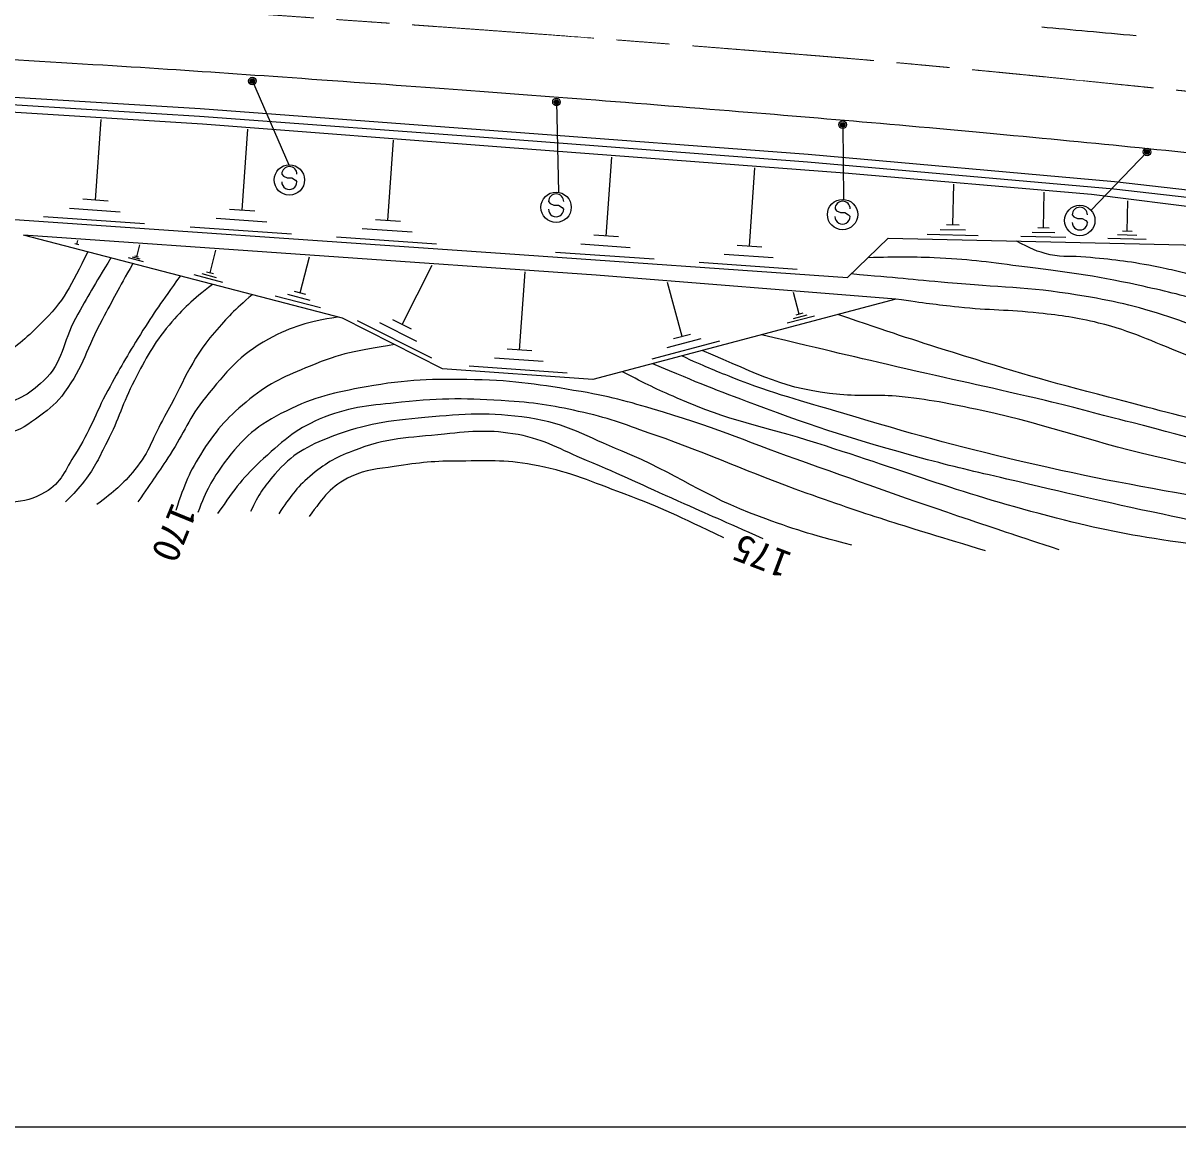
# Model space of a CAD drawing. Units: millimetres, scale not verified. Extents: x 40000 to 680000, y 20000 to 380000.
# Drawn here: x 285202 to 361258, y 205000 to 277657 of the extents above; entities that cross this region are included whole.
import ezdxf
from ezdxf.enums import TextEntityAlignment as Align

# ---------------------------------------------------------------- set-up
doc = ezdxf.new("R2010")
doc.units = ezdxf.units.MM
doc.header["$LTSCALE"] = 1000
doc.header["$PDMODE"] = 32
doc.header["$PDSIZE"] = 500
doc.linetypes.add('CHAIN', pattern=[18.5, 12, -1.5, 3.5, -1.5])
for name, color, linetype, lineweight in [('M-BGD', 7, 'Continuous', 25), ('M-BMK', 2, 'CHAIN', 13), ('M-STR-STRC', 7, 'Continuous', 25), ('M-TTL-BAND', 7, 'Continuous', 25)]:
    doc.layers.add(name, color=color, linetype=linetype, lineweight=lineweight)
doc.styles.add('ＭＳ ゴシック', font='')
doc.styles.get('ＭＳ ゴシック').set_extended_font_data('MS Gothic')

msp = doc.modelspace()

# ---------------------------------------------------------------- linework, layer by layer
at = {"layer": 'M-BGD'}
for p, q in [((289968, 266000), (290336, 271322)), ((299637, 265338), (300006, 270678)), ((309231, 264660), (309595, 269941)), ((323601, 263639), (323967, 268842)), ((333042, 262964), (333405, 268123)), ((346442, 264370), (346502, 267051)), ((352407, 264162), (352460, 266536)), ((291585, 265220), (288259, 265450)), ((290800, 265943), (289137, 266058)), ((357924, 263950), (357969, 265965)), ((293202, 264440), (286551, 264900)), ((301260, 264555), (297922, 264785)), ((300472, 265280), (298803, 265395)), ((310056, 264603), (308405, 264717)), ((302883, 263772), (296207, 264233)), ((310835, 263886), (307535, 264114)), ((347273, 264017), (345597, 264054)), ((346861, 264361), (346024, 264380)), ((352778, 264153), (352036, 264170)), ((358239, 263943), (357609, 263957)), ((288748, 263090), (288814, 263346)), ((312440, 263112), (305839, 263568)), ((324414, 263582), (322788, 263697)), ((348103, 263663), (344752, 263737)), ((353878, 263535), (350911, 263601)), ((353143, 263848), (351659, 263881)), ((359173, 263418), (356653, 263474)), ((358548, 263684), (357289, 263712)), ((288876, 263056), (288620, 263123)), ((292685, 262274), (292890, 263061)), ((297513, 261208), (297904, 262710)), ((326761, 262110), (320257, 262568)), ((325181, 262875), (321929, 263104)), ((334609, 262205), (331384, 262432)), ((333848, 262907), (332236, 263020)), ((293126, 261950), (292142, 262206)), ((292905, 262112), (292414, 262240)), ((292808, 262242), (292562, 262306)), ((303451, 259897), (304071, 262279)), ((310162, 257808), (312136, 261721)), ((336176, 261447), (329726, 261901)), ((298354, 260588), (296476, 261077)), ((297933, 260898), (296994, 261143)), ((297747, 261147), (297278, 261269)), ((317897, 256133), (318263, 261285)), ((328598, 257017), (327650, 260590)), ((304784, 258914), (301807, 259689)), ((304117, 259405), (302629, 259793)), ((303823, 259800), (303078, 259994)), ((336323, 258496), (335941, 259932)), ((312115, 255596), (307223, 258064)), ((311139, 256702), (308693, 257936)), ((310774, 257500), (309551, 258117)), ((337316, 258375), (335520, 257898)), ((336819, 258435), (335921, 258197)), ((336547, 258555), (336098, 258436)), ((329157, 257165), (328040, 256869)), ((331069, 256716), (326602, 255531)), ((329833, 256867), (327600, 256274)), ((319461, 255375), (316241, 255604)), ((318702, 256076), (317092, 256190)), ((321025, 254616), (314585, 255074))]:
    msp.add_line(p, q, dxfattribs=at)
for points in [[(412999, 261312), (386871, 263799), (366850, 265599), (357030, 266725), (336858, 268512), (317048, 270011), (296826, 271513), (276973, 272736), (267546, 273290)], [(413045, 261801), (386917, 264288), (366900, 266088), (357080, 267214), (336899, 269001), (317084, 270501), (296859, 272004), (277002, 273227), (267574, 273781)], [(363223, 265407), (355566, 266367), (339290, 267775), (316976, 269474), (297019, 271008), (276977, 272249), (267502, 272797)], [(270084, 266055), (282098, 264907), (316943, 262500), (339499, 260912), (342173, 263494), (362618, 263042)], [(342690, 259491), (322736, 254194), (312832, 254898), (306235, 258226), (285233, 263695)], [(342690, 259491), (322938, 261058), (285233, 263695)]]:
    msp.add_lwpolyline(points, dxfattribs=at)
for points, knots in [([(477995, 265092), (472765, 264263), (471325, 264023), (467020, 263579), (463108, 263176), (460908, 263028), (456980, 262837), (453084, 262648), (450897, 262604), (446996, 262588), (443085, 262571), (440894, 262649), (436985, 262755), (433085, 262861), (430900, 262920), (427004, 263130), (423091, 263341), (420901, 263510), (416995, 263834), (413073, 264158), (410884, 264432), (406964, 264790), (403058, 265146), (400866, 265309), (396960, 265662), (393066, 266014), (390887, 266228), (386996, 266608), (379171, 267372), (374793, 267845), (366969, 268617), (359170, 269386), (354805, 269853), (347001, 270563), (339190, 271274), (334811, 271630), (326993, 272254), (319185, 272878), (314809, 273204), (306996, 273758), (299191, 274311), (294819, 274627), (287008, 275088), (279198, 275548), (274819, 275740), (267005, 276115), (259193, 276491), (254815, 276656), (247000, 276982), (243094, 277146), (240907, 277260), (237000, 277385), (233102, 277510), (230917, 277503), (227017, 277533), (225124, 277547), (224526, 277553), (222170, 277557)], [0, 0, 0, 0, 1, 1, 1, 2, 2, 2, 3, 3, 3, 4, 4, 4, 5, 5, 5, 6, 6, 6, 7, 7, 7, 8, 8, 8, 9, 9, 9, 10, 10, 10, 11, 11, 11, 12, 12, 12, 13, 13, 13, 14, 14, 14, 15, 15, 15, 16, 16, 16, 17, 17, 17, 18, 18, 18, 19, 19, 19, 19]), ([(289464, 262593), (288311, 260356), (287939, 259376), (286336, 257833), (285323, 256858), (284743, 256261), (283480, 255642), (281837, 254838), (280690, 254767), (278863, 254860), (277312, 254939), (276605, 255753), (275224, 256464), (272561, 257835), (271228, 258888), (268651, 260416), (266017, 261977), (264669, 263100), (261882, 264367), (260183, 265141), (259135, 265338), (257357, 265906), (255556, 266481), (254962, 266651), (252721, 267291)], [0, 0, 0, 0, 1, 1, 1, 2, 2, 2, 3, 3, 3, 4, 4, 4, 5, 5, 5, 6, 6, 6, 7, 7, 7, 8, 8, 8, 8]), ([(290977, 262199), (289833, 260305), (289523, 259792), (288657, 258212), (287791, 256629), (287852, 255347), (286545, 254103), (285537, 253145), (284757, 252774), (283417, 252401), (282554, 252160), (282002, 252219), (281122, 252389), (279485, 252704), (278661, 253257), (277169, 254000), (274889, 255136), (273690, 255919), (271459, 257148), (268016, 259044), (266150, 260225), (262643, 262000), (260357, 263156), (259068, 263797), (256696, 264764), (255001, 265456), (254010, 265751), (252235, 266199), (251001, 266511), (250300, 266805), (249027, 266773), (247552, 266736), (246777, 266268), (245375, 265808), (242519, 264871), (241013, 264082), (238254, 262886), (234962, 261460), (233222, 260426), (229907, 259052), (227826, 258189), (226727, 257410), (224508, 257018), (223093, 256768), (222249, 256772), (220830, 257000), (218942, 257304), (217995, 258005), (216361, 259000), (215201, 259706), (214660, 260281), (213718, 261261), (212678, 262342), (212358, 262851), (211392, 264318)], [0, 0, 0, 0, 1, 1, 1, 2, 2, 2, 3, 3, 3, 4, 4, 4, 5, 5, 5, 6, 6, 6, 7, 7, 7, 8, 8, 8, 9, 9, 9, 10, 10, 10, 11, 11, 11, 12, 12, 12, 13, 13, 13, 14, 14, 14, 15, 15, 15, 16, 16, 16, 17, 17, 17, 18, 18, 18, 18]), ([(362916, 260880), (361384, 261295), (360935, 261401), (359649, 261655), (357924, 261995), (356938, 262084), (355188, 262254), (354274, 262343), (353737, 262207), (352841, 262411), (351932, 262618), (351566, 262813), (350628, 263307)], [0, 0, 0, 0, 1, 1, 1, 2, 2, 2, 3, 3, 3, 4, 4, 4, 4]), ([(292423, 261823), (291431, 260043), (291177, 259579), (290401, 258129), (289412, 256279), (289167, 255055), (287937, 253356), (287417, 252638), (287004, 252321), (286293, 251791), (285531, 251223), (285071, 250851), (284141, 250656), (282959, 250408), (282219, 250466), (281050, 250773), (279727, 251122), (279077, 251592), (277842, 252182), (276164, 252983), (275279, 253541), (273616, 254373), (272247, 255058), (271449, 255379), (270095, 256095)], [0, 0, 0, 0, 1, 1, 1, 2, 2, 2, 3, 3, 3, 4, 4, 4, 5, 5, 5, 6, 6, 6, 7, 7, 7, 8, 8, 8, 8]), ([(363426, 259210), (361168, 259842), (360517, 259994), (358633, 260408), (355599, 261075), (353862, 261269), (350781, 261660), (348608, 261936), (347388, 262122), (345199, 262208), (343499, 262275), (342902, 262273), (340842, 262209)], [0, 0, 0, 0, 1, 1, 1, 2, 2, 2, 3, 3, 3, 4, 4, 4, 4]), ([(295545, 261010), (294254, 259202), (293890, 258700), (292924, 257158), (292043, 255750), (291577, 254941), (290786, 253480), (289913, 251870), (289642, 250844), (288647, 249307), (287964, 248253), (287750, 247407), (286664, 246777), (285856, 246308), (285347, 246197), (284369, 246098)], [0, 0, 0, 0, 1, 1, 1, 2, 2, 2, 3, 3, 3, 4, 4, 4, 5, 5, 5, 5]), ([(412835, 245462), (408634, 246858), (407421, 247236), (403888, 248149), (399681, 249236), (397242, 249491), (392985, 250366), (390488, 250879), (389121, 251351), (386595, 251696), (383525, 252115), (381759, 251939), (378691, 252374), (375779, 252788), (374111, 252966), (371309, 253861), (368848, 254648), (367595, 255430), (365211, 256428), (363437, 257171), (362495, 257726), (360667, 258322), (358367, 259071), (357029, 259364), (354642, 259756), (351339, 260299), (349444, 260256), (346112, 260565), (343625, 260796), (342845, 260867), (339743, 261147)], [0, 0, 0, 0, 1, 1, 1, 2, 2, 2, 3, 3, 3, 4, 4, 4, 5, 5, 5, 6, 6, 6, 7, 7, 7, 8, 8, 8, 9, 9, 9, 10, 10, 10, 10]), ([(297669, 260457), (296293, 259357), (295809, 258950), (294829, 257784), (293744, 256495), (293317, 255623), (292533, 254132), (291729, 252602), (291531, 251623), (290733, 250089), (290201, 249064), (289960, 248441), (289247, 247533), (288796, 246960), (288608, 246744), (287995, 246151)], [0, 0, 0, 0, 1, 1, 1, 2, 2, 2, 3, 3, 3, 4, 4, 4, 5, 5, 5, 5]), ([(300291, 259774), (299080, 258742), (298700, 258328), (297802, 257289), (296160, 255387), (295768, 253937), (294516, 251759), (293736, 250402), (293557, 249469), (292559, 248263), (291713, 247241), (291263, 246870), (290055, 245968)], [0, 0, 0, 0, 1, 1, 1, 2, 2, 2, 3, 3, 3, 4, 4, 4, 4]), ([(411570, 243907), (408551, 245222), (407576, 245557), (404945, 246411), (400360, 247898), (397614, 248103), (392868, 248941), (389174, 249593), (387097, 249927), (383373, 250376), (379943, 250789), (377940, 250403), (374557, 251106), (371427, 251756), (369716, 252360), (366732, 253506), (364676, 254295), (363662, 255058), (361619, 255879), (359466, 256746), (358287, 257346), (356037, 257914), (354525, 258296), (353648, 258394), (352098, 258566), (350047, 258794), (348882, 258738), (346830, 258957), (345208, 259130), (344669, 259201), (342690, 259491)], [0, 0, 0, 0, 1, 1, 1, 2, 2, 2, 3, 3, 3, 4, 4, 4, 5, 5, 5, 6, 6, 6, 7, 7, 7, 8, 8, 8, 9, 9, 9, 10, 10, 10, 10]), ([(305912, 258310), (303886, 257951), (302999, 257740), (301358, 256847), (299421, 255792), (298615, 254715), (297211, 253013), (296112, 251681), (295826, 250701), (294881, 249257), (294075, 248026), (293800, 247627), (292759, 246144)], [0, 0, 0, 0, 1, 1, 1, 2, 2, 2, 3, 3, 3, 4, 4, 4, 4]), ([(430468, 238125), (427020, 238114), (425069, 238224), (421665, 238771), (417531, 239434), (415306, 240274), (411277, 241412), (408933, 242074), (407696, 242694), (405349, 243348), (401193, 244507), (398819, 244987), (394609, 245931), (389792, 247010), (387106, 247715), (382226, 248454), (377961, 249101), (375509, 248997), (371251, 249687), (365493, 250620), (362344, 251573), (356696, 253032), (352678, 254070), (350445, 254726), (346484, 255967), (343496, 256902), (342523, 257223), (338872, 258477)], [0, 0, 0, 0, 1, 1, 1, 2, 2, 2, 3, 3, 3, 4, 4, 4, 5, 5, 5, 6, 6, 6, 7, 7, 7, 8, 8, 8, 9, 9, 9, 9]), ([(408575, 240090), (405305, 241407), (404296, 241809), (401454, 242594), (398540, 243401), (396816, 243466), (393864, 244120), (390730, 244815), (389000, 245312), (385882, 246077), (383330, 246703), (381939, 247241), (379348, 247681), (375411, 248349), (373114, 248040), (369175, 248698), (364832, 249424), (362494, 250299), (358220, 251359), (356000, 251909), (354771, 252274), (352547, 252806), (348995, 253656), (346988, 254057), (343430, 254880), (339679, 255748), (338499, 256030), (333834, 257140)], [0, 0, 0, 0, 1, 1, 1, 2, 2, 2, 3, 3, 3, 4, 4, 4, 5, 5, 5, 6, 6, 6, 7, 7, 7, 8, 8, 8, 9, 9, 9, 9]), ([(309672, 256492), (307111, 256058), (306171, 255953), (304102, 255083), (302476, 254399), (301505, 254032), (300137, 252918), (298741, 251780), (298018, 251014), (297042, 249501), (296127, 248083), (295874, 247389), (295251, 245571)], [0, 0, 0, 0, 1, 1, 1, 2, 2, 2, 3, 3, 3, 4, 4, 4, 4]), ([(405656, 237593), (402606, 238991), (401707, 239495), (399030, 240306), (397739, 240697), (397017, 240939), (395691, 241192), (392954, 241716), (391374, 241718), (388623, 242158), (385506, 242655), (383783, 243067), (380667, 243566), (377840, 244019), (376243, 244188), (373416, 244636), (369650, 245232), (367540, 245562), (363791, 246253), (358754, 247181), (355916, 247635), (350931, 248809), (346329, 249893), (343773, 250603), (339246, 251965), (336376, 252829), (334726, 253205), (331942, 254313), (330616, 254840), (330153, 255020), (328581, 255746)], [0, 0, 0, 0, 1, 1, 1, 2, 2, 2, 3, 3, 3, 4, 4, 4, 5, 5, 5, 6, 6, 6, 7, 7, 7, 8, 8, 8, 9, 9, 9, 10, 10, 10, 10]), ([(406673, 238457), (404361, 239650), (403579, 240044), (401469, 240726), (399270, 241437), (397922, 241384), (395678, 241939), (392039, 242839), (390082, 243652), (386445, 244561), (382667, 245504), (380566, 246191), (376702, 246673), (374469, 246952), (373186, 246765), (370951, 247026), (366845, 247505), (364579, 248047), (360543, 248943), (355730, 250011), (353153, 251104), (348336, 252151), (346156, 252625), (344922, 252874), (342702, 253090), (341256, 253231), (340431, 253070), (338985, 253207), (335289, 253558), (333866, 254452), (329933, 256105)], [0, 0, 0, 0, 1, 1, 1, 2, 2, 2, 3, 3, 3, 4, 4, 4, 5, 5, 5, 6, 6, 6, 7, 7, 7, 8, 8, 8, 9, 9, 9, 10, 10, 10, 10]), ([(405333, 235620), (403585, 236782), (403051, 237133), (401498, 237942), (399900, 238775), (398980, 239215), (397273, 239794), (394765, 240644), (393253, 240757), (390647, 241228), (386574, 241966), (384274, 242290), (380162, 242767), (377510, 243075), (376014, 243142), (373354, 243367), (371347, 243537), (370210, 243512), (368215, 243785), (365079, 244213), (363358, 244676), (360260, 245324), (356231, 246166), (353990, 246709), (349982, 247645), (347785, 248158), (346551, 248434), (344374, 249027), (340028, 250212), (337613, 250973), (333393, 252549), (330745, 253538), (329849, 253884), (326675, 255239)], [0, 0, 0, 0, 1, 1, 1, 2, 2, 2, 3, 3, 3, 4, 4, 4, 5, 5, 5, 6, 6, 6, 7, 7, 7, 8, 8, 8, 9, 9, 9, 10, 10, 10, 11, 11, 11, 11]), ([(353436, 242992), (350571, 243927), (349840, 244174), (347541, 244949), (343327, 246369), (340988, 247228), (336794, 248705), (333113, 250000), (331116, 250922), (327378, 252043), (325285, 252671), (324106, 253034), (321952, 253400), (319233, 253861), (317693, 254122), (314936, 254182), (312139, 254244), (310542, 254210), (307789, 253713), (305673, 253331), (304448, 253072), (302520, 252122), (300658, 251204), (299674, 250381), (298450, 248705), (297599, 247537), (297291, 246948), (296703, 245444)], [0, 0, 0, 0, 1, 1, 1, 2, 2, 2, 3, 3, 3, 4, 4, 4, 5, 5, 5, 6, 6, 6, 7, 7, 7, 8, 8, 8, 9, 9, 9, 9]), ([(403979, 235431), (401846, 236588), (401144, 236933), (399232, 237674), (396849, 238597), (395419, 238864), (392919, 239395), (389531, 240115), (387577, 240215), (384155, 240752), (381492, 241170), (380005, 241436), (377339, 241839), (374867, 242212), (373484, 242444), (371000, 242725), (368968, 242956), (367822, 243003), (365783, 243169), (363817, 243328), (362699, 243267), (360749, 243560), (357799, 244004), (356154, 244336), (353263, 245073), (347005, 246669), (343637, 248047), (337482, 250003), (333880, 251147), (331728, 251441), (328274, 252976), (326852, 253608), (326326, 253828), (324689, 254712)], [0, 0, 0, 0, 1, 1, 1, 2, 2, 2, 3, 3, 3, 4, 4, 4, 5, 5, 5, 6, 6, 6, 7, 7, 7, 8, 8, 8, 9, 9, 9, 10, 10, 10, 11, 11, 11, 11]), ([(348591, 242917), (342896, 244645), (341343, 245099), (336774, 246726), (332828, 248130), (330712, 249174), (326758, 250560), (324973, 251185), (323986, 251604), (322141, 252021), (320231, 252452), (319140, 252653), (317185, 252777), (314430, 252952), (312861, 252999), (310117, 252699), (308104, 252479), (306914, 252448), (305030, 251708), (303276, 251018), (302433, 250264), (301039, 248995), (299676, 247753), (299223, 247110), (298014, 245369)], [0, 0, 0, 0, 1, 1, 1, 2, 2, 2, 3, 3, 3, 4, 4, 4, 5, 5, 5, 6, 6, 6, 7, 7, 7, 8, 8, 8, 8]), ([(339784, 243292), (336912, 244037), (336042, 244323), (333706, 245170), (330026, 246506), (328281, 247999), (324655, 249474), (322300, 250432), (321040, 251292), (318525, 251665), (315875, 252059), (314334, 251934), (311665, 251691), (309232, 251470), (307820, 251307), (305536, 250439), (303892, 249815), (302934, 249287), (301779, 247961), (301029, 247100), (300735, 246650), (300188, 245509)], [0, 0, 0, 0, 1, 1, 1, 2, 2, 2, 3, 3, 3, 4, 4, 4, 5, 5, 5, 6, 6, 6, 7, 7, 7, 7]), ([(333952, 243716), (331223, 244917), (330539, 245218), (328353, 246185), (325994, 247228), (324705, 247887), (322318, 248863), (320572, 249578), (319654, 250228), (317797, 250568), (315940, 250907), (314841, 250796), (312963, 250602), (310566, 250355), (309139, 250366), (306894, 249489), (305708, 249026), (305060, 248650), (304094, 247820), (303143, 247003), (302827, 246531), (302042, 245351)], [0, 0, 0, 0, 1, 1, 1, 2, 2, 2, 3, 3, 3, 4, 4, 4, 5, 5, 5, 6, 6, 6, 7, 7, 7, 7]), ([(331351, 243771), (328288, 245237), (327406, 245683), (324778, 246666), (322599, 247481), (321396, 248050), (319118, 248518), (317158, 248921), (316006, 248830), (314005, 248831), (312298, 248832), (311336, 248733), (309649, 248466), (308524, 248288), (307839, 248296), (306806, 247814), (305454, 247183), (305004, 246459), (304041, 245179)], [0, 0, 0, 0, 1, 1, 1, 2, 2, 2, 3, 3, 3, 4, 4, 4, 5, 5, 5, 6, 6, 6, 6])]:
    msp.add_open_spline(points, degree=3, knots=knots, dxfattribs=at)
msp.add_open_spline([(358499, 276816), (356315, 277015), (354261, 277206), (352287, 277390)], degree=3, dxfattribs=at)
at = {"layer": 'M-BMK'}
msp.add_open_spline([(552948, 306554), (546121, 301032), (544339, 299467), (538556, 295275), (536378, 293696), (535173, 292790), (532939, 291293), (531451, 290295), (530603, 289757), (529061, 288845), (524283, 286020), (521528, 284562), (516554, 282098), (512021, 279852), (509395, 278751), (504660, 276972), (500285, 275329), (497777, 274560), (493313, 273177), (490133, 272192), (488344, 271656), (485110, 270869), (480522, 269752), (477908, 269293), (473241, 268573), (469178, 267947), (466881, 267732), (462790, 267326), (460499, 267099), (459212, 267002), (456913, 266888), (453045, 266696), (450873, 266728), (447001, 266731), (443108, 266734), (440928, 266781), (437037, 266862), (433093, 266943), (430881, 266934), (426942, 267149), (423023, 267362), (420836, 267617), (416926, 267957), (413061, 268293), (410902, 268554), (407040, 268922), (389699, 270577), (379978, 271428), (362639, 273099), (356506, 273690), (353077, 274084), (346942, 274661), (343042, 275028), (340857, 275233), (336952, 275548), (325230, 276492), (318661, 276997), (306929, 277817), (299157, 278360), (294806, 278706), (287027, 279147), (277410, 279692), (272019, 279935), (262397, 280393), (256362, 280680), (252982, 280838), (246945, 281077), (243061, 281232), (240884, 281303), (236999, 281413), (233075, 281524), (230876, 281523), (226952, 281655), (223038, 281785), (220849, 281959), (216936, 282124), (209126, 282453), (204745, 282503), (196936, 282874), (189118, 283246), (184739, 283467), (176930, 283996), (171125, 284388), (167862, 284532), (162086, 285232), (152074, 286447), (146565, 287873), (136734, 290125), (132847, 291016), (130731, 291777), (126964, 293086), (118987, 295857), (114545, 297586), (106992, 301363), (98865, 305428), (94455, 308051), (86938, 313158), (82916, 315890), (80800, 317621), (77009, 320665), (74839, 322408), (74127, 322982), (71513, 325198)], degree=3, knots=[0, 0, 0, 0, 1, 1, 1, 2, 2, 2, 3, 3, 3, 4, 4, 4, 5, 5, 5, 6, 6, 6, 7, 7, 7, 8, 8, 8, 9, 9, 9, 10, 10, 10, 11, 11, 11, 12, 12, 12, 13, 13, 13, 14, 14, 14, 15, 15, 15, 16, 16, 16, 17, 17, 17, 18, 18, 18, 19, 19, 19, 20, 20, 20, 21, 21, 21, 22, 22, 22, 23, 23, 23, 24, 24, 24, 25, 25, 25, 26, 26, 26, 27, 27, 27, 28, 28, 28, 29, 29, 29, 30, 30, 30, 31, 31, 31, 32, 32, 32, 33, 33, 33, 34, 34, 34, 34], dxfattribs=at)
at = {"layer": 'M-STR-STRC'}
for p, q in [((300302, 273840), (302702, 268334)), ((320332, 272466), (320470, 266521)), ((339180, 270965), (339239, 266053)), ((359225, 269177), (355536, 265339)), ((302241, 267713), (302347, 267577)), ((302347, 267577), (302592, 267465)), ((302592, 267465), (302892, 267463)), ((302892, 267463), (303137, 267323)), ((303137, 267323), (303237, 267205)), ((319808, 265913), (319914, 265777)), ((319914, 265777), (320159, 265665)), ((320159, 265665), (320460, 265663)), ((320460, 265663), (320705, 265524)), ((320705, 265524), (320804, 265406)), ((338677, 265434), (338783, 265298)), ((338783, 265298), (339028, 265186)), ((339028, 265186), (339329, 265184)), ((339329, 265184), (339574, 265044)), ((339574, 265044), (339673, 264926)), ((354301, 265043), (354407, 264907)), ((354407, 264907), (354652, 264795)), ((354652, 264795), (354953, 264792)), ((354953, 264792), (355198, 264653)), ((355198, 264653), (355297, 264535))]:
    msp.add_line(p, q, dxfattribs=at)
for centre, radius in [((300302, 273840), 150), ((300302, 273840), 120), ((300302, 273840), 90), ((300302, 273840), 60), ((300302, 273840), 30), ((320332, 272466), 150), ((320332, 272466), 120), ((320332, 272466), 90), ((320332, 272466), 60), ((320332, 272466), 30), ((339180, 270965), 150), ((339180, 270965), 120), ((339180, 270965), 90), ((339180, 270965), 60), ((339180, 270965), 30), ((359225, 269177), 150), ((359225, 269177), 120), ((359225, 269177), 90), ((359225, 269177), 60), ((359225, 269177), 30), ((302738, 267334), 1000), ((320305, 265534), 1000), ((339174, 265055), 1000), ((354798, 264664), 1000)]:
    msp.add_circle(centre, radius, dxfattribs=at)
for centre, start, end in [((302741, 267709), 359.55488, 179.55488), ((302737, 267209), 179.55488, 359.55488), ((320308, 265909), 359.55488, 179.55488), ((339177, 265430), 359.55488, 179.55488), ((354801, 265039), 359.55488, 179.55488), ((320305, 265409), 179.55488, 359.55488), ((339173, 264930), 179.55488, 359.55488), ((354797, 264539), 179.55488, 359.55488)]:
    msp.add_arc(centre, 500, start, end, dxfattribs=at)
for p in [(300302, 273840), (320332, 272466), (339180, 270965), (359225, 269177)]:
    msp.add_point(p, dxfattribs=at)
at = {"layer": 'M-TTL-BAND'}
msp.add_line((40000, 205000), (579000, 205000), dxfattribs=at)

# ---------------------------------------------------------------- texts
at = {"layer": 'M-BGD', "style": 'ＭＳ ゴシック'}
for s, rotation, p in [('170', 247.711, (295171, 244079)), ('175', 159.277, (333841, 242551))]:
    msp.add_text(s, height=1833, rotation=rotation, dxfattribs=at).set_placement(p, align=Align.MIDDLE_CENTER)

doc.saveas('drawing.dxf')
